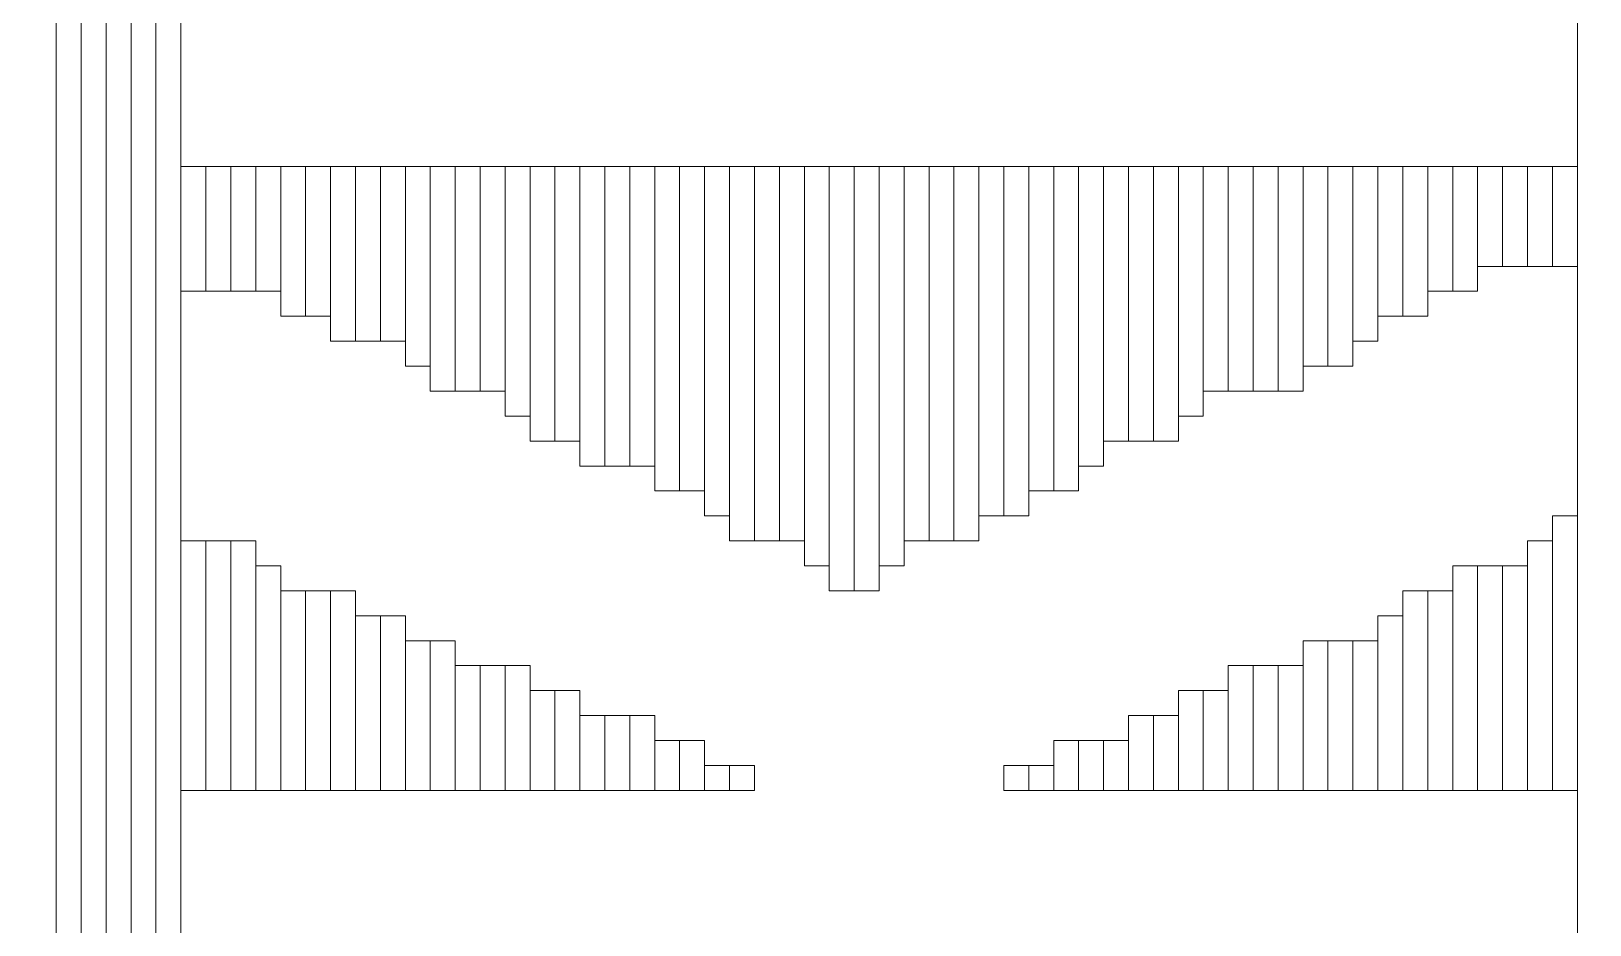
# Model space of a CAD drawing. Header units: millimetres. Extents: x -86 to 67, y -55 to 52.
# Drawn here: x 7.593 to 9.18, y -49.755 to -48.845 of the extents above; entities that cross this region are included whole.
import ezdxf

# ---------------------------------------------------------------- set-up
doc = ezdxf.new("R2010")
doc.units = ezdxf.units.MM
doc.header["$MEASUREMENT"] = 0
doc.layers.add('BG_OUTLINE', color=7, linetype='Continuous')
doc.layers.add('MA_PEN3', color=7, linetype='Continuous')

msp = doc.modelspace()

# ---------------------------------------------------------------- linework, layer by layer
at = {"layer": 'BG_OUTLINE', "color": 3, "lineweight": 9}
msp.add_open_spline([(-60.0926, 34.7331), (-60.0926, 34.7331), (63.7724, 34.7331), (63.7724, 34.7331), (63.7724, 34.7331), (64.585, 34.7336), (65.3646, 34.4113), (65.9396, 33.837), (65.9396, 33.837), (66.5146, 33.2627), (66.8379, 32.4797), (66.8384, 31.667), (66.8384, 31.667), (66.8384, 31.667), (66.8412, -52.28), (66.8412, -52.28), (66.8412, -52.28), (66.8412, -52.28), (66.8384, -52.1933), (66.8384, -52.1933), (66.8384, -52.1933), (66.8389, -53.006), (66.5166, -53.7856), (65.9424, -54.3606), (65.9424, -54.3606), (65.3681, -54.9356), (64.585, -55.2589), (63.7724, -55.2594), (63.7724, -55.2594), (63.7724, -55.2594), (-60.1869, -55.2594), (-60.1869, -55.2594), (-60.1869, -55.2594), (-60.1869, -55.2594), (-60.0853, -55.2518), (-60.0853, -55.2518), (-60.0853, -55.2518), (-60.8979, -55.2523), (-61.6775, -54.9299), (-62.2525, -54.3557), (-62.2525, -54.3557), (-62.8275, -53.7814), (-63.1508, -52.9984), (-63.1513, -52.1857), (-63.1513, -52.1857), (-63.1513, -52.1857), (-63.1587, 31.667), (-63.1587, 31.667), (-63.1587, 31.667), (-63.1592, 32.4797), (-62.8369, 33.2593), (-62.2626, 33.8343), (-62.2626, 33.8343), (-61.6883, 34.4093), (-60.9053, 34.7326), (-60.0926, 34.7331)], degree=3, knots=[0, 0, 0, 0, 0.071429, 0.071429, 0.071429, 0.071429, 0.142857, 0.142857, 0.142857, 0.142857, 0.214286, 0.214286, 0.214286, 0.214286, 0.285714, 0.285714, 0.285714, 0.285714, 0.357143, 0.357143, 0.357143, 0.357143, 0.428571, 0.428571, 0.428571, 0.428571, 0.5, 0.5, 0.5, 0.5, 0.571429, 0.571429, 0.571429, 0.571429, 0.642857, 0.642857, 0.642857, 0.642857, 0.714286, 0.714286, 0.714286, 0.714286, 0.785714, 0.785714, 0.785714, 0.785714, 0.857143, 0.857143, 0.857143, 0.857143, 0.928571, 0.928571, 0.928571, 0.928571, 1, 1, 1, 1], dxfattribs=at)
at = {"layer": 'MA_PEN3', "color": 5, "lineweight": 9}
for points in [[(7.6438, -51.8024), (7.6438, -51.8024), (7.6184, -51.8024), (7.6184, -51.8024), (7.6184, -51.8024), (7.6184, -51.8024), (7.6184, -46.7478), (7.6184, -46.7478), (7.6184, -46.7478), (7.6184, -46.7478), (7.6438, -46.7478), (7.6438, -46.7478), (7.6438, -46.7478), (7.6438, -46.7478), (7.6438, -51.8024), (7.6438, -51.8024)], [(7.6692, -51.8024), (7.6692, -51.8024), (7.6438, -51.8024), (7.6438, -51.8024), (7.6438, -51.8024), (7.6438, -51.8024), (7.6438, -46.7478), (7.6438, -46.7478), (7.6438, -46.7478), (7.6438, -46.7478), (7.6692, -46.7478), (7.6692, -46.7478), (7.6692, -46.7478), (7.6692, -46.7478), (7.6692, -51.8024), (7.6692, -51.8024)], [(7.6946, -51.8024), (7.6946, -51.8024), (7.6692, -51.8024), (7.6692, -51.8024), (7.6692, -51.8024), (7.6692, -51.8024), (7.6692, -46.7478), (7.6692, -46.7478), (7.6692, -46.7478), (7.6692, -46.7478), (7.6946, -46.7478), (7.6946, -46.7478), (7.6946, -46.7478), (7.6946, -46.7478), (7.6946, -51.8024), (7.6946, -51.8024)], [(7.72, -51.8024), (7.72, -51.8024), (7.6946, -51.8024), (7.6946, -51.8024), (7.6946, -51.8024), (7.6946, -51.8024), (7.6946, -46.7478), (7.6946, -46.7478), (7.6946, -46.7478), (7.6946, -46.7478), (7.72, -46.7478), (7.72, -46.7478), (7.72, -46.7478), (7.72, -46.7478), (7.72, -51.8024), (7.72, -51.8024)], [(9.1932, -51.8024), (9.1932, -51.8024), (9.1678, -51.8024), (9.1678, -51.8024), (9.1678, -51.8024), (9.1678, -51.8024), (9.1678, -46.7478), (9.1678, -46.7478), (9.1678, -46.7478), (9.1678, -46.7478), (9.1932, -46.7478), (9.1932, -46.7478), (9.1932, -46.7478), (9.1932, -46.7478), (9.1932, -51.8024), (9.1932, -51.8024)], [(7.7454, -51.8024), (7.7454, -51.8024), (7.72, -51.8024), (7.72, -51.8024), (7.72, -51.8024), (7.72, -51.8024), (7.72, -47.3066), (7.72, -47.3066), (7.72, -47.3066), (7.72, -47.3066), (7.7454, -47.3066), (7.7454, -47.3066), (7.7454, -47.3066), (7.7454, -47.3066), (7.7454, -51.8024), (7.7454, -51.8024)], [(7.7708, -49.11), (7.7708, -49.11), (7.7454, -49.11), (7.7454, -49.11), (7.7454, -49.11), (7.7454, -49.11), (7.7454, -48.983), (7.7454, -48.983), (7.7454, -48.983), (7.7454, -48.983), (7.7708, -48.983), (7.7708, -48.983), (7.7708, -48.983), (7.7708, -48.983), (7.7708, -49.11), (7.7708, -49.11)], [(7.7962, -49.11), (7.7962, -49.11), (7.7708, -49.11), (7.7708, -49.11), (7.7708, -49.11), (7.7708, -49.11), (7.7708, -48.983), (7.7708, -48.983), (7.7708, -48.983), (7.7708, -48.983), (7.7962, -48.983), (7.7962, -48.983), (7.7962, -48.983), (7.7962, -48.983), (7.7962, -49.11), (7.7962, -49.11)], [(7.8216, -49.11), (7.8216, -49.11), (7.7962, -49.11), (7.7962, -49.11), (7.7962, -49.11), (7.7962, -49.11), (7.7962, -48.983), (7.7962, -48.983), (7.7962, -48.983), (7.7962, -48.983), (7.8216, -48.983), (7.8216, -48.983), (7.8216, -48.983), (7.8216, -48.983), (7.8216, -49.11), (7.8216, -49.11)], [(7.847, -49.11), (7.847, -49.11), (7.8216, -49.11), (7.8216, -49.11), (7.8216, -49.11), (7.8216, -49.11), (7.8216, -48.983), (7.8216, -48.983), (7.8216, -48.983), (7.8216, -48.983), (7.847, -48.983), (7.847, -48.983), (7.847, -48.983), (7.847, -48.983), (7.847, -49.11), (7.847, -49.11)], [(7.8724, -49.1354), (7.8724, -49.1354), (7.847, -49.1354), (7.847, -49.1354), (7.847, -49.1354), (7.847, -49.1354), (7.847, -48.983), (7.847, -48.983), (7.847, -48.983), (7.847, -48.983), (7.8724, -48.983), (7.8724, -48.983), (7.8724, -48.983), (7.8724, -48.983), (7.8724, -49.1354), (7.8724, -49.1354)], [(7.8978, -49.1354), (7.8978, -49.1354), (7.8724, -49.1354), (7.8724, -49.1354), (7.8724, -49.1354), (7.8724, -49.1354), (7.8724, -48.983), (7.8724, -48.983), (7.8724, -48.983), (7.8724, -48.983), (7.8978, -48.983), (7.8978, -48.983), (7.8978, -48.983), (7.8978, -48.983), (7.8978, -49.1354), (7.8978, -49.1354)], [(7.9232, -49.1608), (7.9232, -49.1608), (7.8978, -49.1608), (7.8978, -49.1608), (7.8978, -49.1608), (7.8978, -49.1608), (7.8978, -48.983), (7.8978, -48.983), (7.8978, -48.983), (7.8978, -48.983), (7.9232, -48.983), (7.9232, -48.983), (7.9232, -48.983), (7.9232, -48.983), (7.9232, -49.1608), (7.9232, -49.1608)], [(7.9486, -49.1608), (7.9486, -49.1608), (7.9232, -49.1608), (7.9232, -49.1608), (7.9232, -49.1608), (7.9232, -49.1608), (7.9232, -48.983), (7.9232, -48.983), (7.9232, -48.983), (7.9232, -48.983), (7.9486, -48.983), (7.9486, -48.983), (7.9486, -48.983), (7.9486, -48.983), (7.9486, -49.1608), (7.9486, -49.1608)], [(7.974, -49.1608), (7.974, -49.1608), (7.9486, -49.1608), (7.9486, -49.1608), (7.9486, -49.1608), (7.9486, -49.1608), (7.9486, -48.983), (7.9486, -48.983), (7.9486, -48.983), (7.9486, -48.983), (7.974, -48.983), (7.974, -48.983), (7.974, -48.983), (7.974, -48.983), (7.974, -49.1608), (7.974, -49.1608)], [(7.9994, -49.1862), (7.9994, -49.1862), (7.974, -49.1862), (7.974, -49.1862), (7.974, -49.1862), (7.974, -49.1862), (7.974, -48.983), (7.974, -48.983), (7.974, -48.983), (7.974, -48.983), (7.9994, -48.983), (7.9994, -48.983), (7.9994, -48.983), (7.9994, -48.983), (7.9994, -49.1862), (7.9994, -49.1862)], [(8.0248, -49.2116), (8.0248, -49.2116), (7.9994, -49.2116), (7.9994, -49.2116), (7.9994, -49.2116), (7.9994, -49.2116), (7.9994, -48.983), (7.9994, -48.983), (7.9994, -48.983), (7.9994, -48.983), (8.0248, -48.983), (8.0248, -48.983), (8.0248, -48.983), (8.0248, -48.983), (8.0248, -49.2116), (8.0248, -49.2116)], [(8.0502, -49.2116), (8.0502, -49.2116), (8.0248, -49.2116), (8.0248, -49.2116), (8.0248, -49.2116), (8.0248, -49.2116), (8.0248, -48.983), (8.0248, -48.983), (8.0248, -48.983), (8.0248, -48.983), (8.0502, -48.983), (8.0502, -48.983), (8.0502, -48.983), (8.0502, -48.983), (8.0502, -49.2116), (8.0502, -49.2116)], [(8.0756, -49.2116), (8.0756, -49.2116), (8.0502, -49.2116), (8.0502, -49.2116), (8.0502, -49.2116), (8.0502, -49.2116), (8.0502, -48.983), (8.0502, -48.983), (8.0502, -48.983), (8.0502, -48.983), (8.0756, -48.983), (8.0756, -48.983), (8.0756, -48.983), (8.0756, -48.983), (8.0756, -49.2116), (8.0756, -49.2116)], [(8.101, -49.237), (8.101, -49.237), (8.0756, -49.237), (8.0756, -49.237), (8.0756, -49.237), (8.0756, -49.237), (8.0756, -48.983), (8.0756, -48.983), (8.0756, -48.983), (8.0756, -48.983), (8.101, -48.983), (8.101, -48.983), (8.101, -48.983), (8.101, -48.983), (8.101, -49.237), (8.101, -49.237)], [(8.1264, -49.2624), (8.1264, -49.2624), (8.101, -49.2624), (8.101, -49.2624), (8.101, -49.2624), (8.101, -49.2624), (8.101, -48.983), (8.101, -48.983), (8.101, -48.983), (8.101, -48.983), (8.1264, -48.983), (8.1264, -48.983), (8.1264, -48.983), (8.1264, -48.983), (8.1264, -49.2624), (8.1264, -49.2624)], [(8.1518, -49.2624), (8.1518, -49.2624), (8.1264, -49.2624), (8.1264, -49.2624), (8.1264, -49.2624), (8.1264, -49.2624), (8.1264, -48.983), (8.1264, -48.983), (8.1264, -48.983), (8.1264, -48.983), (8.1518, -48.983), (8.1518, -48.983), (8.1518, -48.983), (8.1518, -48.983), (8.1518, -49.2624), (8.1518, -49.2624)], [(8.1772, -49.2878), (8.1772, -49.2878), (8.1518, -49.2878), (8.1518, -49.2878), (8.1518, -49.2878), (8.1518, -49.2878), (8.1518, -48.983), (8.1518, -48.983), (8.1518, -48.983), (8.1518, -48.983), (8.1772, -48.983), (8.1772, -48.983), (8.1772, -48.983), (8.1772, -48.983), (8.1772, -49.2878), (8.1772, -49.2878)], [(8.2026, -49.2878), (8.2026, -49.2878), (8.1772, -49.2878), (8.1772, -49.2878), (8.1772, -49.2878), (8.1772, -49.2878), (8.1772, -48.983), (8.1772, -48.983), (8.1772, -48.983), (8.1772, -48.983), (8.2026, -48.983), (8.2026, -48.983), (8.2026, -48.983), (8.2026, -48.983), (8.2026, -49.2878), (8.2026, -49.2878)], [(8.228, -49.2878), (8.228, -49.2878), (8.2026, -49.2878), (8.2026, -49.2878), (8.2026, -49.2878), (8.2026, -49.2878), (8.2026, -48.983), (8.2026, -48.983), (8.2026, -48.983), (8.2026, -48.983), (8.228, -48.983), (8.228, -48.983), (8.228, -48.983), (8.228, -48.983), (8.228, -49.2878), (8.228, -49.2878)], [(8.2534, -49.3132), (8.2534, -49.3132), (8.228, -49.3132), (8.228, -49.3132), (8.228, -49.3132), (8.228, -49.3132), (8.228, -48.983), (8.228, -48.983), (8.228, -48.983), (8.228, -48.983), (8.2534, -48.983), (8.2534, -48.983), (8.2534, -48.983), (8.2534, -48.983), (8.2534, -49.3132), (8.2534, -49.3132)], [(8.2788, -49.3132), (8.2788, -49.3132), (8.2534, -49.3132), (8.2534, -49.3132), (8.2534, -49.3132), (8.2534, -49.3132), (8.2534, -48.983), (8.2534, -48.983), (8.2534, -48.983), (8.2534, -48.983), (8.2788, -48.983), (8.2788, -48.983), (8.2788, -48.983), (8.2788, -48.983), (8.2788, -49.3132), (8.2788, -49.3132)], [(8.3042, -49.3386), (8.3042, -49.3386), (8.2788, -49.3386), (8.2788, -49.3386), (8.2788, -49.3386), (8.2788, -49.3386), (8.2788, -48.983), (8.2788, -48.983), (8.2788, -48.983), (8.2788, -48.983), (8.3042, -48.983), (8.3042, -48.983), (8.3042, -48.983), (8.3042, -48.983), (8.3042, -49.3386), (8.3042, -49.3386)], [(8.3296, -49.364), (8.3296, -49.364), (8.3042, -49.364), (8.3042, -49.364), (8.3042, -49.364), (8.3042, -49.364), (8.3042, -48.983), (8.3042, -48.983), (8.3042, -48.983), (8.3042, -48.983), (8.3296, -48.983), (8.3296, -48.983), (8.3296, -48.983), (8.3296, -48.983), (8.3296, -49.364), (8.3296, -49.364)], [(8.355, -49.364), (8.355, -49.364), (8.3296, -49.364), (8.3296, -49.364), (8.3296, -49.364), (8.3296, -49.364), (8.3296, -48.983), (8.3296, -48.983), (8.3296, -48.983), (8.3296, -48.983), (8.355, -48.983), (8.355, -48.983), (8.355, -48.983), (8.355, -48.983), (8.355, -49.364), (8.355, -49.364)], [(8.3804, -49.364), (8.3804, -49.364), (8.355, -49.364), (8.355, -49.364), (8.355, -49.364), (8.355, -49.364), (8.355, -48.983), (8.355, -48.983), (8.355, -48.983), (8.355, -48.983), (8.3804, -48.983), (8.3804, -48.983), (8.3804, -48.983), (8.3804, -48.983), (8.3804, -49.364), (8.3804, -49.364)], [(8.4058, -49.3894), (8.4058, -49.3894), (8.3804, -49.3894), (8.3804, -49.3894), (8.3804, -49.3894), (8.3804, -49.3894), (8.3804, -48.983), (8.3804, -48.983), (8.3804, -48.983), (8.3804, -48.983), (8.4058, -48.983), (8.4058, -48.983), (8.4058, -48.983), (8.4058, -48.983), (8.4058, -49.3894), (8.4058, -49.3894)], [(8.4312, -49.4148), (8.4312, -49.4148), (8.4058, -49.4148), (8.4058, -49.4148), (8.4058, -49.4148), (8.4058, -49.4148), (8.4058, -48.983), (8.4058, -48.983), (8.4058, -48.983), (8.4058, -48.983), (8.4312, -48.983), (8.4312, -48.983), (8.4312, -48.983), (8.4312, -48.983), (8.4312, -49.4148), (8.4312, -49.4148)], [(8.4566, -49.4148), (8.4566, -49.4148), (8.4312, -49.4148), (8.4312, -49.4148), (8.4312, -49.4148), (8.4312, -49.4148), (8.4312, -48.983), (8.4312, -48.983), (8.4312, -48.983), (8.4312, -48.983), (8.4566, -48.983), (8.4566, -48.983), (8.4566, -48.983), (8.4566, -48.983), (8.4566, -49.4148), (8.4566, -49.4148)], [(8.482, -49.3894), (8.482, -49.3894), (8.4566, -49.3894), (8.4566, -49.3894), (8.4566, -49.3894), (8.4566, -49.3894), (8.4566, -48.983), (8.4566, -48.983), (8.4566, -48.983), (8.4566, -48.983), (8.482, -48.983), (8.482, -48.983), (8.482, -48.983), (8.482, -48.983), (8.482, -49.3894), (8.482, -49.3894)], [(8.5074, -49.364), (8.5074, -49.364), (8.482, -49.364), (8.482, -49.364), (8.482, -49.364), (8.482, -49.364), (8.482, -48.983), (8.482, -48.983), (8.482, -48.983), (8.482, -48.983), (8.5074, -48.983), (8.5074, -48.983), (8.5074, -48.983), (8.5074, -48.983), (8.5074, -49.364), (8.5074, -49.364)], [(8.5328, -49.364), (8.5328, -49.364), (8.5074, -49.364), (8.5074, -49.364), (8.5074, -49.364), (8.5074, -49.364), (8.5074, -48.983), (8.5074, -48.983), (8.5074, -48.983), (8.5074, -48.983), (8.5328, -48.983), (8.5328, -48.983), (8.5328, -48.983), (8.5328, -48.983), (8.5328, -49.364), (8.5328, -49.364)], [(8.5582, -49.364), (8.5582, -49.364), (8.5328, -49.364), (8.5328, -49.364), (8.5328, -49.364), (8.5328, -49.364), (8.5328, -48.983), (8.5328, -48.983), (8.5328, -48.983), (8.5328, -48.983), (8.5582, -48.983), (8.5582, -48.983), (8.5582, -48.983), (8.5582, -48.983), (8.5582, -49.364), (8.5582, -49.364)], [(8.5836, -49.3386), (8.5836, -49.3386), (8.5582, -49.3386), (8.5582, -49.3386), (8.5582, -49.3386), (8.5582, -49.3386), (8.5582, -48.983), (8.5582, -48.983), (8.5582, -48.983), (8.5582, -48.983), (8.5836, -48.983), (8.5836, -48.983), (8.5836, -48.983), (8.5836, -48.983), (8.5836, -49.3386), (8.5836, -49.3386)], [(8.609, -49.3386), (8.609, -49.3386), (8.5836, -49.3386), (8.5836, -49.3386), (8.5836, -49.3386), (8.5836, -49.3386), (8.5836, -48.983), (8.5836, -48.983), (8.5836, -48.983), (8.5836, -48.983), (8.609, -48.983), (8.609, -48.983), (8.609, -48.983), (8.609, -48.983), (8.609, -49.3386), (8.609, -49.3386)], [(8.6344, -49.3132), (8.6344, -49.3132), (8.609, -49.3132), (8.609, -49.3132), (8.609, -49.3132), (8.609, -49.3132), (8.609, -48.983), (8.609, -48.983), (8.609, -48.983), (8.609, -48.983), (8.6344, -48.983), (8.6344, -48.983), (8.6344, -48.983), (8.6344, -48.983), (8.6344, -49.3132), (8.6344, -49.3132)], [(8.6598, -49.3132), (8.6598, -49.3132), (8.6344, -49.3132), (8.6344, -49.3132), (8.6344, -49.3132), (8.6344, -49.3132), (8.6344, -48.983), (8.6344, -48.983), (8.6344, -48.983), (8.6344, -48.983), (8.6598, -48.983), (8.6598, -48.983), (8.6598, -48.983), (8.6598, -48.983), (8.6598, -49.3132), (8.6598, -49.3132)], [(8.6852, -49.2878), (8.6852, -49.2878), (8.6598, -49.2878), (8.6598, -49.2878), (8.6598, -49.2878), (8.6598, -49.2878), (8.6598, -48.983), (8.6598, -48.983), (8.6598, -48.983), (8.6598, -48.983), (8.6852, -48.983), (8.6852, -48.983), (8.6852, -48.983), (8.6852, -48.983), (8.6852, -49.2878), (8.6852, -49.2878)], [(8.7106, -49.2624), (8.7106, -49.2624), (8.6852, -49.2624), (8.6852, -49.2624), (8.6852, -49.2624), (8.6852, -49.2624), (8.6852, -48.983), (8.6852, -48.983), (8.6852, -48.983), (8.6852, -48.983), (8.7106, -48.983), (8.7106, -48.983), (8.7106, -48.983), (8.7106, -48.983), (8.7106, -49.2624), (8.7106, -49.2624)], [(8.736, -49.2624), (8.736, -49.2624), (8.7106, -49.2624), (8.7106, -49.2624), (8.7106, -49.2624), (8.7106, -49.2624), (8.7106, -48.983), (8.7106, -48.983), (8.7106, -48.983), (8.7106, -48.983), (8.736, -48.983), (8.736, -48.983), (8.736, -48.983), (8.736, -48.983), (8.736, -49.2624), (8.736, -49.2624)], [(8.7614, -49.2624), (8.7614, -49.2624), (8.736, -49.2624), (8.736, -49.2624), (8.736, -49.2624), (8.736, -49.2624), (8.736, -48.983), (8.736, -48.983), (8.736, -48.983), (8.736, -48.983), (8.7614, -48.983), (8.7614, -48.983), (8.7614, -48.983), (8.7614, -48.983), (8.7614, -49.2624), (8.7614, -49.2624)], [(8.7868, -49.237), (8.7868, -49.237), (8.7614, -49.237), (8.7614, -49.237), (8.7614, -49.237), (8.7614, -49.237), (8.7614, -48.983), (8.7614, -48.983), (8.7614, -48.983), (8.7614, -48.983), (8.7868, -48.983), (8.7868, -48.983), (8.7868, -48.983), (8.7868, -48.983), (8.7868, -49.237), (8.7868, -49.237)], [(8.8122, -49.2116), (8.8122, -49.2116), (8.7868, -49.2116), (8.7868, -49.2116), (8.7868, -49.2116), (8.7868, -49.2116), (8.7868, -48.983), (8.7868, -48.983), (8.7868, -48.983), (8.7868, -48.983), (8.8122, -48.983), (8.8122, -48.983), (8.8122, -48.983), (8.8122, -48.983), (8.8122, -49.2116), (8.8122, -49.2116)], [(8.8376, -49.2116), (8.8376, -49.2116), (8.8122, -49.2116), (8.8122, -49.2116), (8.8122, -49.2116), (8.8122, -49.2116), (8.8122, -48.983), (8.8122, -48.983), (8.8122, -48.983), (8.8122, -48.983), (8.8376, -48.983), (8.8376, -48.983), (8.8376, -48.983), (8.8376, -48.983), (8.8376, -49.2116), (8.8376, -49.2116)], [(8.863, -49.2116), (8.863, -49.2116), (8.8376, -49.2116), (8.8376, -49.2116), (8.8376, -49.2116), (8.8376, -49.2116), (8.8376, -48.983), (8.8376, -48.983), (8.8376, -48.983), (8.8376, -48.983), (8.863, -48.983), (8.863, -48.983), (8.863, -48.983), (8.863, -48.983), (8.863, -49.2116), (8.863, -49.2116)], [(8.8884, -49.2116), (8.8884, -49.2116), (8.863, -49.2116), (8.863, -49.2116), (8.863, -49.2116), (8.863, -49.2116), (8.863, -48.983), (8.863, -48.983), (8.863, -48.983), (8.863, -48.983), (8.8884, -48.983), (8.8884, -48.983), (8.8884, -48.983), (8.8884, -48.983), (8.8884, -49.2116), (8.8884, -49.2116)], [(8.9138, -49.1862), (8.9138, -49.1862), (8.8884, -49.1862), (8.8884, -49.1862), (8.8884, -49.1862), (8.8884, -49.1862), (8.8884, -48.983), (8.8884, -48.983), (8.8884, -48.983), (8.8884, -48.983), (8.9138, -48.983), (8.9138, -48.983), (8.9138, -48.983), (8.9138, -48.983), (8.9138, -49.1862), (8.9138, -49.1862)], [(8.9392, -49.1862), (8.9392, -49.1862), (8.9138, -49.1862), (8.9138, -49.1862), (8.9138, -49.1862), (8.9138, -49.1862), (8.9138, -48.983), (8.9138, -48.983), (8.9138, -48.983), (8.9138, -48.983), (8.9392, -48.983), (8.9392, -48.983), (8.9392, -48.983), (8.9392, -48.983), (8.9392, -49.1862), (8.9392, -49.1862)], [(8.9646, -49.1608), (8.9646, -49.1608), (8.9392, -49.1608), (8.9392, -49.1608), (8.9392, -49.1608), (8.9392, -49.1608), (8.9392, -48.983), (8.9392, -48.983), (8.9392, -48.983), (8.9392, -48.983), (8.9646, -48.983), (8.9646, -48.983), (8.9646, -48.983), (8.9646, -48.983), (8.9646, -49.1608), (8.9646, -49.1608)], [(8.99, -49.1354), (8.99, -49.1354), (8.9646, -49.1354), (8.9646, -49.1354), (8.9646, -49.1354), (8.9646, -49.1354), (8.9646, -48.983), (8.9646, -48.983), (8.9646, -48.983), (8.9646, -48.983), (8.99, -48.983), (8.99, -48.983), (8.99, -48.983), (8.99, -48.983), (8.99, -49.1354), (8.99, -49.1354)], [(9.0154, -49.1354), (9.0154, -49.1354), (8.99, -49.1354), (8.99, -49.1354), (8.99, -49.1354), (8.99, -49.1354), (8.99, -48.983), (8.99, -48.983), (8.99, -48.983), (8.99, -48.983), (9.0154, -48.983), (9.0154, -48.983), (9.0154, -48.983), (9.0154, -48.983), (9.0154, -49.1354), (9.0154, -49.1354)], [(9.0408, -49.11), (9.0408, -49.11), (9.0154, -49.11), (9.0154, -49.11), (9.0154, -49.11), (9.0154, -49.11), (9.0154, -48.983), (9.0154, -48.983), (9.0154, -48.983), (9.0154, -48.983), (9.0408, -48.983), (9.0408, -48.983), (9.0408, -48.983), (9.0408, -48.983), (9.0408, -49.11), (9.0408, -49.11)], [(9.0662, -49.11), (9.0662, -49.11), (9.0408, -49.11), (9.0408, -49.11), (9.0408, -49.11), (9.0408, -49.11), (9.0408, -48.983), (9.0408, -48.983), (9.0408, -48.983), (9.0408, -48.983), (9.0662, -48.983), (9.0662, -48.983), (9.0662, -48.983), (9.0662, -48.983), (9.0662, -49.11), (9.0662, -49.11)], [(9.0916, -49.0846), (9.0916, -49.0846), (9.0662, -49.0846), (9.0662, -49.0846), (9.0662, -49.0846), (9.0662, -49.0846), (9.0662, -48.983), (9.0662, -48.983), (9.0662, -48.983), (9.0662, -48.983), (9.0916, -48.983), (9.0916, -48.983), (9.0916, -48.983), (9.0916, -48.983), (9.0916, -49.0846), (9.0916, -49.0846)], [(9.117, -49.0846), (9.117, -49.0846), (9.0916, -49.0846), (9.0916, -49.0846), (9.0916, -49.0846), (9.0916, -49.0846), (9.0916, -48.983), (9.0916, -48.983), (9.0916, -48.983), (9.0916, -48.983), (9.117, -48.983), (9.117, -48.983), (9.117, -48.983), (9.117, -48.983), (9.117, -49.0846), (9.117, -49.0846)], [(9.1424, -49.0846), (9.1424, -49.0846), (9.117, -49.0846), (9.117, -49.0846), (9.117, -49.0846), (9.117, -49.0846), (9.117, -48.983), (9.117, -48.983), (9.117, -48.983), (9.117, -48.983), (9.1424, -48.983), (9.1424, -48.983), (9.1424, -48.983), (9.1424, -48.983), (9.1424, -49.0846), (9.1424, -49.0846)], [(9.1678, -49.0846), (9.1678, -49.0846), (9.1424, -49.0846), (9.1424, -49.0846), (9.1424, -49.0846), (9.1424, -49.0846), (9.1424, -48.983), (9.1424, -48.983), (9.1424, -48.983), (9.1424, -48.983), (9.1678, -48.983), (9.1678, -48.983), (9.1678, -48.983), (9.1678, -48.983), (9.1678, -49.0846), (9.1678, -49.0846)], [(9.1678, -49.618), (9.1678, -49.618), (9.1424, -49.618), (9.1424, -49.618), (9.1424, -49.618), (9.1424, -49.618), (9.1424, -49.3386), (9.1424, -49.3386), (9.1424, -49.3386), (9.1424, -49.3386), (9.1678, -49.3386), (9.1678, -49.3386), (9.1678, -49.3386), (9.1678, -49.3386), (9.1678, -49.618), (9.1678, -49.618)], [(7.7708, -49.618), (7.7708, -49.618), (7.7454, -49.618), (7.7454, -49.618), (7.7454, -49.618), (7.7454, -49.618), (7.7454, -49.364), (7.7454, -49.364), (7.7454, -49.364), (7.7454, -49.364), (7.7708, -49.364), (7.7708, -49.364), (7.7708, -49.364), (7.7708, -49.364), (7.7708, -49.618), (7.7708, -49.618)], [(7.7962, -49.618), (7.7962, -49.618), (7.7708, -49.618), (7.7708, -49.618), (7.7708, -49.618), (7.7708, -49.618), (7.7708, -49.364), (7.7708, -49.364), (7.7708, -49.364), (7.7708, -49.364), (7.7962, -49.364), (7.7962, -49.364), (7.7962, -49.364), (7.7962, -49.364), (7.7962, -49.618), (7.7962, -49.618)], [(7.8216, -49.618), (7.8216, -49.618), (7.7962, -49.618), (7.7962, -49.618), (7.7962, -49.618), (7.7962, -49.618), (7.7962, -49.364), (7.7962, -49.364), (7.7962, -49.364), (7.7962, -49.364), (7.8216, -49.364), (7.8216, -49.364), (7.8216, -49.364), (7.8216, -49.364), (7.8216, -49.618), (7.8216, -49.618)], [(9.1424, -49.618), (9.1424, -49.618), (9.117, -49.618), (9.117, -49.618), (9.117, -49.618), (9.117, -49.618), (9.117, -49.364), (9.117, -49.364), (9.117, -49.364), (9.117, -49.364), (9.1424, -49.364), (9.1424, -49.364), (9.1424, -49.364), (9.1424, -49.364), (9.1424, -49.618), (9.1424, -49.618)], [(7.847, -49.618), (7.847, -49.618), (7.8216, -49.618), (7.8216, -49.618), (7.8216, -49.618), (7.8216, -49.618), (7.8216, -49.3894), (7.8216, -49.3894), (7.8216, -49.3894), (7.8216, -49.3894), (7.847, -49.3894), (7.847, -49.3894), (7.847, -49.3894), (7.847, -49.3894), (7.847, -49.618), (7.847, -49.618)], [(9.0662, -49.618), (9.0662, -49.618), (9.0408, -49.618), (9.0408, -49.618), (9.0408, -49.618), (9.0408, -49.618), (9.0408, -49.3894), (9.0408, -49.3894), (9.0408, -49.3894), (9.0408, -49.3894), (9.0662, -49.3894), (9.0662, -49.3894), (9.0662, -49.3894), (9.0662, -49.3894), (9.0662, -49.618), (9.0662, -49.618)], [(9.0916, -49.618), (9.0916, -49.618), (9.0662, -49.618), (9.0662, -49.618), (9.0662, -49.618), (9.0662, -49.618), (9.0662, -49.3894), (9.0662, -49.3894), (9.0662, -49.3894), (9.0662, -49.3894), (9.0916, -49.3894), (9.0916, -49.3894), (9.0916, -49.3894), (9.0916, -49.3894), (9.0916, -49.618), (9.0916, -49.618)], [(9.117, -49.618), (9.117, -49.618), (9.0916, -49.618), (9.0916, -49.618), (9.0916, -49.618), (9.0916, -49.618), (9.0916, -49.3894), (9.0916, -49.3894), (9.0916, -49.3894), (9.0916, -49.3894), (9.117, -49.3894), (9.117, -49.3894), (9.117, -49.3894), (9.117, -49.3894), (9.117, -49.618), (9.117, -49.618)], [(7.8724, -49.618), (7.8724, -49.618), (7.847, -49.618), (7.847, -49.618), (7.847, -49.618), (7.847, -49.618), (7.847, -49.4148), (7.847, -49.4148), (7.847, -49.4148), (7.847, -49.4148), (7.8724, -49.4148), (7.8724, -49.4148), (7.8724, -49.4148), (7.8724, -49.4148), (7.8724, -49.618), (7.8724, -49.618)], [(7.8978, -49.618), (7.8978, -49.618), (7.8724, -49.618), (7.8724, -49.618), (7.8724, -49.618), (7.8724, -49.618), (7.8724, -49.4148), (7.8724, -49.4148), (7.8724, -49.4148), (7.8724, -49.4148), (7.8978, -49.4148), (7.8978, -49.4148), (7.8978, -49.4148), (7.8978, -49.4148), (7.8978, -49.618), (7.8978, -49.618)], [(7.9232, -49.618), (7.9232, -49.618), (7.8978, -49.618), (7.8978, -49.618), (7.8978, -49.618), (7.8978, -49.618), (7.8978, -49.4148), (7.8978, -49.4148), (7.8978, -49.4148), (7.8978, -49.4148), (7.9232, -49.4148), (7.9232, -49.4148), (7.9232, -49.4148), (7.9232, -49.4148), (7.9232, -49.618), (7.9232, -49.618)], [(9.0154, -49.618), (9.0154, -49.618), (8.99, -49.618), (8.99, -49.618), (8.99, -49.618), (8.99, -49.618), (8.99, -49.4148), (8.99, -49.4148), (8.99, -49.4148), (8.99, -49.4148), (9.0154, -49.4148), (9.0154, -49.4148), (9.0154, -49.4148), (9.0154, -49.4148), (9.0154, -49.618), (9.0154, -49.618)], [(9.0408, -49.618), (9.0408, -49.618), (9.0154, -49.618), (9.0154, -49.618), (9.0154, -49.618), (9.0154, -49.618), (9.0154, -49.4148), (9.0154, -49.4148), (9.0154, -49.4148), (9.0154, -49.4148), (9.0408, -49.4148), (9.0408, -49.4148), (9.0408, -49.4148), (9.0408, -49.4148), (9.0408, -49.618), (9.0408, -49.618)], [(7.9486, -49.618), (7.9486, -49.618), (7.9232, -49.618), (7.9232, -49.618), (7.9232, -49.618), (7.9232, -49.618), (7.9232, -49.4402), (7.9232, -49.4402), (7.9232, -49.4402), (7.9232, -49.4402), (7.9486, -49.4402), (7.9486, -49.4402), (7.9486, -49.4402), (7.9486, -49.4402), (7.9486, -49.618), (7.9486, -49.618)], [(7.974, -49.618), (7.974, -49.618), (7.9486, -49.618), (7.9486, -49.618), (7.9486, -49.618), (7.9486, -49.618), (7.9486, -49.4402), (7.9486, -49.4402), (7.9486, -49.4402), (7.9486, -49.4402), (7.974, -49.4402), (7.974, -49.4402), (7.974, -49.4402), (7.974, -49.4402), (7.974, -49.618), (7.974, -49.618)], [(8.99, -49.618), (8.99, -49.618), (8.9646, -49.618), (8.9646, -49.618), (8.9646, -49.618), (8.9646, -49.618), (8.9646, -49.4402), (8.9646, -49.4402), (8.9646, -49.4402), (8.9646, -49.4402), (8.99, -49.4402), (8.99, -49.4402), (8.99, -49.4402), (8.99, -49.4402), (8.99, -49.618), (8.99, -49.618)], [(7.9994, -49.618), (7.9994, -49.618), (7.974, -49.618), (7.974, -49.618), (7.974, -49.618), (7.974, -49.618), (7.974, -49.4656), (7.974, -49.4656), (7.974, -49.4656), (7.974, -49.4656), (7.9994, -49.4656), (7.9994, -49.4656), (7.9994, -49.4656), (7.9994, -49.4656), (7.9994, -49.618), (7.9994, -49.618)], [(8.0248, -49.618), (8.0248, -49.618), (7.9994, -49.618), (7.9994, -49.618), (7.9994, -49.618), (7.9994, -49.618), (7.9994, -49.4656), (7.9994, -49.4656), (7.9994, -49.4656), (7.9994, -49.4656), (8.0248, -49.4656), (8.0248, -49.4656), (8.0248, -49.4656), (8.0248, -49.4656), (8.0248, -49.618), (8.0248, -49.618)], [(8.9138, -49.618), (8.9138, -49.618), (8.8884, -49.618), (8.8884, -49.618), (8.8884, -49.618), (8.8884, -49.618), (8.8884, -49.4656), (8.8884, -49.4656), (8.8884, -49.4656), (8.8884, -49.4656), (8.9138, -49.4656), (8.9138, -49.4656), (8.9138, -49.4656), (8.9138, -49.4656), (8.9138, -49.618), (8.9138, -49.618)], [(8.9392, -49.618), (8.9392, -49.618), (8.9138, -49.618), (8.9138, -49.618), (8.9138, -49.618), (8.9138, -49.618), (8.9138, -49.4656), (8.9138, -49.4656), (8.9138, -49.4656), (8.9138, -49.4656), (8.9392, -49.4656), (8.9392, -49.4656), (8.9392, -49.4656), (8.9392, -49.4656), (8.9392, -49.618), (8.9392, -49.618)], [(8.9646, -49.618), (8.9646, -49.618), (8.9392, -49.618), (8.9392, -49.618), (8.9392, -49.618), (8.9392, -49.618), (8.9392, -49.4656), (8.9392, -49.4656), (8.9392, -49.4656), (8.9392, -49.4656), (8.9646, -49.4656), (8.9646, -49.4656), (8.9646, -49.4656), (8.9646, -49.4656), (8.9646, -49.618), (8.9646, -49.618)], [(8.0502, -49.618), (8.0502, -49.618), (8.0248, -49.618), (8.0248, -49.618), (8.0248, -49.618), (8.0248, -49.618), (8.0248, -49.491), (8.0248, -49.491), (8.0248, -49.491), (8.0248, -49.491), (8.0502, -49.491), (8.0502, -49.491), (8.0502, -49.491), (8.0502, -49.491), (8.0502, -49.618), (8.0502, -49.618)], [(8.0756, -49.618), (8.0756, -49.618), (8.0502, -49.618), (8.0502, -49.618), (8.0502, -49.618), (8.0502, -49.618), (8.0502, -49.491), (8.0502, -49.491), (8.0502, -49.491), (8.0502, -49.491), (8.0756, -49.491), (8.0756, -49.491), (8.0756, -49.491), (8.0756, -49.491), (8.0756, -49.618), (8.0756, -49.618)], [(8.101, -49.618), (8.101, -49.618), (8.0756, -49.618), (8.0756, -49.618), (8.0756, -49.618), (8.0756, -49.618), (8.0756, -49.491), (8.0756, -49.491), (8.0756, -49.491), (8.0756, -49.491), (8.101, -49.491), (8.101, -49.491), (8.101, -49.491), (8.101, -49.491), (8.101, -49.618), (8.101, -49.618)], [(8.8376, -49.618), (8.8376, -49.618), (8.8122, -49.618), (8.8122, -49.618), (8.8122, -49.618), (8.8122, -49.618), (8.8122, -49.491), (8.8122, -49.491), (8.8122, -49.491), (8.8122, -49.491), (8.8376, -49.491), (8.8376, -49.491), (8.8376, -49.491), (8.8376, -49.491), (8.8376, -49.618), (8.8376, -49.618)], [(8.863, -49.618), (8.863, -49.618), (8.8376, -49.618), (8.8376, -49.618), (8.8376, -49.618), (8.8376, -49.618), (8.8376, -49.491), (8.8376, -49.491), (8.8376, -49.491), (8.8376, -49.491), (8.863, -49.491), (8.863, -49.491), (8.863, -49.491), (8.863, -49.491), (8.863, -49.618), (8.863, -49.618)], [(8.8884, -49.618), (8.8884, -49.618), (8.863, -49.618), (8.863, -49.618), (8.863, -49.618), (8.863, -49.618), (8.863, -49.491), (8.863, -49.491), (8.863, -49.491), (8.863, -49.491), (8.8884, -49.491), (8.8884, -49.491), (8.8884, -49.491), (8.8884, -49.491), (8.8884, -49.618), (8.8884, -49.618)], [(8.1264, -49.618), (8.1264, -49.618), (8.101, -49.618), (8.101, -49.618), (8.101, -49.618), (8.101, -49.618), (8.101, -49.5164), (8.101, -49.5164), (8.101, -49.5164), (8.101, -49.5164), (8.1264, -49.5164), (8.1264, -49.5164), (8.1264, -49.5164), (8.1264, -49.5164), (8.1264, -49.618), (8.1264, -49.618)], [(8.1518, -49.618), (8.1518, -49.618), (8.1264, -49.618), (8.1264, -49.618), (8.1264, -49.618), (8.1264, -49.618), (8.1264, -49.5164), (8.1264, -49.5164), (8.1264, -49.5164), (8.1264, -49.5164), (8.1518, -49.5164), (8.1518, -49.5164), (8.1518, -49.5164), (8.1518, -49.5164), (8.1518, -49.618), (8.1518, -49.618)], [(8.7868, -49.618), (8.7868, -49.618), (8.7614, -49.618), (8.7614, -49.618), (8.7614, -49.618), (8.7614, -49.618), (8.7614, -49.5164), (8.7614, -49.5164), (8.7614, -49.5164), (8.7614, -49.5164), (8.7868, -49.5164), (8.7868, -49.5164), (8.7868, -49.5164), (8.7868, -49.5164), (8.7868, -49.618), (8.7868, -49.618)], [(8.8122, -49.618), (8.8122, -49.618), (8.7868, -49.618), (8.7868, -49.618), (8.7868, -49.618), (8.7868, -49.618), (8.7868, -49.5164), (8.7868, -49.5164), (8.7868, -49.5164), (8.7868, -49.5164), (8.8122, -49.5164), (8.8122, -49.5164), (8.8122, -49.5164), (8.8122, -49.5164), (8.8122, -49.618), (8.8122, -49.618)], [(8.1772, -49.618), (8.1772, -49.618), (8.1518, -49.618), (8.1518, -49.618), (8.1518, -49.618), (8.1518, -49.618), (8.1518, -49.5418), (8.1518, -49.5418), (8.1518, -49.5418), (8.1518, -49.5418), (8.1772, -49.5418), (8.1772, -49.5418), (8.1772, -49.5418), (8.1772, -49.5418), (8.1772, -49.618), (8.1772, -49.618)], [(8.2026, -49.618), (8.2026, -49.618), (8.1772, -49.618), (8.1772, -49.618), (8.1772, -49.618), (8.1772, -49.618), (8.1772, -49.5418), (8.1772, -49.5418), (8.1772, -49.5418), (8.1772, -49.5418), (8.2026, -49.5418), (8.2026, -49.5418), (8.2026, -49.5418), (8.2026, -49.5418), (8.2026, -49.618), (8.2026, -49.618)], [(8.228, -49.618), (8.228, -49.618), (8.2026, -49.618), (8.2026, -49.618), (8.2026, -49.618), (8.2026, -49.618), (8.2026, -49.5418), (8.2026, -49.5418), (8.2026, -49.5418), (8.2026, -49.5418), (8.228, -49.5418), (8.228, -49.5418), (8.228, -49.5418), (8.228, -49.5418), (8.228, -49.618), (8.228, -49.618)], [(8.736, -49.618), (8.736, -49.618), (8.7106, -49.618), (8.7106, -49.618), (8.7106, -49.618), (8.7106, -49.618), (8.7106, -49.5418), (8.7106, -49.5418), (8.7106, -49.5418), (8.7106, -49.5418), (8.736, -49.5418), (8.736, -49.5418), (8.736, -49.5418), (8.736, -49.5418), (8.736, -49.618), (8.736, -49.618)], [(8.7614, -49.618), (8.7614, -49.618), (8.736, -49.618), (8.736, -49.618), (8.736, -49.618), (8.736, -49.618), (8.736, -49.5418), (8.736, -49.5418), (8.736, -49.5418), (8.736, -49.5418), (8.7614, -49.5418), (8.7614, -49.5418), (8.7614, -49.5418), (8.7614, -49.5418), (8.7614, -49.618), (8.7614, -49.618)], [(8.2534, -49.618), (8.2534, -49.618), (8.228, -49.618), (8.228, -49.618), (8.228, -49.618), (8.228, -49.618), (8.228, -49.5672), (8.228, -49.5672), (8.228, -49.5672), (8.228, -49.5672), (8.2534, -49.5672), (8.2534, -49.5672), (8.2534, -49.5672), (8.2534, -49.5672), (8.2534, -49.618), (8.2534, -49.618)], [(8.2788, -49.618), (8.2788, -49.618), (8.2534, -49.618), (8.2534, -49.618), (8.2534, -49.618), (8.2534, -49.618), (8.2534, -49.5672), (8.2534, -49.5672), (8.2534, -49.5672), (8.2534, -49.5672), (8.2788, -49.5672), (8.2788, -49.5672), (8.2788, -49.5672), (8.2788, -49.5672), (8.2788, -49.618), (8.2788, -49.618)], [(8.6598, -49.618), (8.6598, -49.618), (8.6344, -49.618), (8.6344, -49.618), (8.6344, -49.618), (8.6344, -49.618), (8.6344, -49.5672), (8.6344, -49.5672), (8.6344, -49.5672), (8.6344, -49.5672), (8.6598, -49.5672), (8.6598, -49.5672), (8.6598, -49.5672), (8.6598, -49.5672), (8.6598, -49.618), (8.6598, -49.618)], [(8.6852, -49.618), (8.6852, -49.618), (8.6598, -49.618), (8.6598, -49.618), (8.6598, -49.618), (8.6598, -49.618), (8.6598, -49.5672), (8.6598, -49.5672), (8.6598, -49.5672), (8.6598, -49.5672), (8.6852, -49.5672), (8.6852, -49.5672), (8.6852, -49.5672), (8.6852, -49.5672), (8.6852, -49.618), (8.6852, -49.618)], [(8.7106, -49.618), (8.7106, -49.618), (8.6852, -49.618), (8.6852, -49.618), (8.6852, -49.618), (8.6852, -49.618), (8.6852, -49.5672), (8.6852, -49.5672), (8.6852, -49.5672), (8.6852, -49.5672), (8.7106, -49.5672), (8.7106, -49.5672), (8.7106, -49.5672), (8.7106, -49.5672), (8.7106, -49.618), (8.7106, -49.618)], [(8.3042, -49.618), (8.3042, -49.618), (8.2788, -49.618), (8.2788, -49.618), (8.2788, -49.618), (8.2788, -49.618), (8.2788, -49.5926), (8.2788, -49.5926), (8.2788, -49.5926), (8.2788, -49.5926), (8.3042, -49.5926), (8.3042, -49.5926), (8.3042, -49.5926), (8.3042, -49.5926), (8.3042, -49.618), (8.3042, -49.618)], [(8.3296, -49.618), (8.3296, -49.618), (8.3042, -49.618), (8.3042, -49.618), (8.3042, -49.618), (8.3042, -49.618), (8.3042, -49.5926), (8.3042, -49.5926), (8.3042, -49.5926), (8.3042, -49.5926), (8.3296, -49.5926), (8.3296, -49.5926), (8.3296, -49.5926), (8.3296, -49.5926), (8.3296, -49.618), (8.3296, -49.618)], [(8.609, -49.618), (8.609, -49.618), (8.5836, -49.618), (8.5836, -49.618), (8.5836, -49.618), (8.5836, -49.618), (8.5836, -49.5926), (8.5836, -49.5926), (8.5836, -49.5926), (8.5836, -49.5926), (8.609, -49.5926), (8.609, -49.5926), (8.609, -49.5926), (8.609, -49.5926), (8.609, -49.618), (8.609, -49.618)], [(8.6344, -49.618), (8.6344, -49.618), (8.609, -49.618), (8.609, -49.618), (8.609, -49.618), (8.609, -49.618), (8.609, -49.5926), (8.609, -49.5926), (8.609, -49.5926), (8.609, -49.5926), (8.6344, -49.5926), (8.6344, -49.5926), (8.6344, -49.5926), (8.6344, -49.5926), (8.6344, -49.618), (8.6344, -49.618)]]:
    msp.add_open_spline(points, degree=3, knots=[0, 0, 0, 0, 0.25, 0.25, 0.25, 0.25, 0.5, 0.5, 0.5, 0.5, 0.75, 0.75, 0.75, 0.75, 1, 1, 1, 1], dxfattribs=at)

doc.saveas('drawing.dxf')
